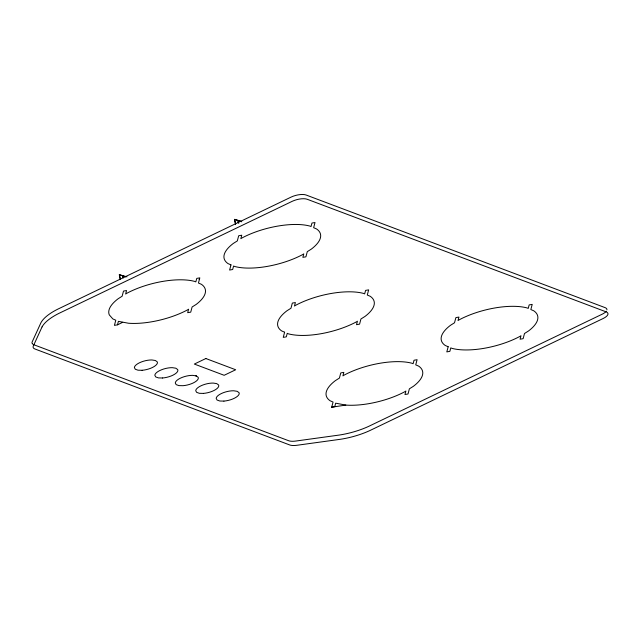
<?xml version="1.0" encoding="UTF-8"?>
<svg xmlns="http://www.w3.org/2000/svg" width="640" height="640" viewBox="0 0 640 640"><rect width="100%" height="100%" fill="white"/><g stroke="black" fill="none" stroke-linecap="round" stroke-linejoin="round"><path stroke-width="0.96" d="M117.488 324.792L118.4 321.344L128.536 323.248A49.696 18.616 -14.3 0 0 187.424 309.944L188.608 309.192L187.68 312.68L190.736 312.152L192.104 306.984L196.144 304.44A49.696 18.616 -14.3 0 0 201.384 284.288L198.448 283.016L199.816 277.856L196.76 278.384L195.832 281.88L194.824 281.448A49.696 18.616 -14.3 0 0 126.816 293.288L125.632 294.032L126.56 290.544L123.504 291.072L122.128 296.24L118.088 298.792A49.696 18.616 -14.3 0 0 109.312 314.912L112.856 318.936L115.784 320.208L114.424 325.368L117.48 324.84L122.704 322.312M199.16 279.456L199.344 278.768M331.696 407.208L333.064 402.048L330.136 400.776A49.696 18.616 -14.3 0 1 335.368 380.632L339.408 378.08L340.776 372.912L343.832 372.384L342.912 375.872L344.096 375.128A49.696 18.616 -14.3 0 1 412.104 363.288L413.112 363.72L414.04 360.232L417.096 359.696L415.728 364.856L418.664 366.128A49.696 18.616 -14.3 0 1 413.424 386.28L409.384 388.824L408.016 393.992L404.96 394.52L405.888 391.032L404.696 391.784A49.696 18.616 -14.3 0 1 345.816 405.088L331.696 407.208L334.752 406.68L335.68 403.184L345.816 405.088M196.24 375.928L198.136 377.256A11.848 4.44 -14.3 0 1 183.016 385.696L178.912 385.608L176.176 384.64L175.28 382.976A11.848 4.44 -14.3 0 1 192.784 375.368L196.28 375.912L195.68 375.816M241.184 221.24L234.512 219.36L235.512 224.6M241.76 221.784L234.512 219.36L235.672 223.928M126.952 276.84L119.32 274.688L120.096 279.032M125.648 276.856L119.32 274.688L120.488 279.256M33.864 344.752L288.64 440.72A11.44 4.288 -14.3 0 0 295.72 441.056L339.304 435.048A44.104 16.52 -14.3 0 0 368.608 426.4L602.088 314.248A11.16 4.184 -14.3 0 0 606.248 311.264M238.744 223.432L238.056 220.736L238.144 222.392M123.328 277.864L122.864 276.072L122.952 277.72M606.92 309.8A11.16 4.184 -14.3 0 0 605.104 307.64L306.136 195.024A11.16 4.184 -14.3 0 0 291.072 197.104L57.6 309.248A44.104 16.52 -14.3 0 0 40.968 322.672L32.216 341.8A11.44 4.288 -14.3 0 0 32.208 343.52M32.84 344.216A11.44 4.288 -14.3 0 1 32.472 343.888M230.976 264.88L229.608 270.04L232.664 269.512L233.592 266.016L234.6 266.448A49.696 18.616 -14.3 0 0 302.608 254.608L303.792 253.864L302.872 257.352L305.928 256.824L307.296 251.656L311.336 249.104A49.696 18.616 -14.3 0 0 316.568 228.96L313.64 227.688L315.008 222.528L311.952 223.056L311.024 226.552L310.016 226.112A49.696 18.616 -14.3 0 0 242.008 237.952L240.816 238.704L241.744 235.216L238.688 235.744L237.32 240.912L233.28 243.456A49.696 18.616 -14.3 0 0 228.04 263.608L230.976 264.88M284.616 332.216L283.248 337.376L286.304 336.848L287.232 333.352L288.24 333.792A49.696 18.616 -14.3 0 0 356.248 321.952L357.44 321.2L356.512 324.688L359.568 324.16L360.936 318.992L364.976 316.448A49.696 18.616 -14.3 0 0 370.216 296.296L367.28 295.024L368.648 289.864L365.592 290.392L364.664 293.888L363.656 293.456A49.696 18.616 -14.3 0 0 295.648 305.296L294.464 306.04L295.384 302.552L292.328 303.08L290.96 308.248L286.92 310.8A49.696 18.616 -14.3 0 0 281.688 330.944L284.616 332.216M448.176 346.736L446.808 351.896L449.864 351.36L450.792 347.864L451.8 348.304A49.696 18.616 -14.3 0 0 519.808 336.464L520.992 335.72L520.072 339.208L523.128 338.672L524.496 333.512L528.536 330.96A49.696 18.616 -14.3 0 0 533.776 310.816L530.84 309.544L532.208 304.384L529.152 304.912L528.224 308.408L527.216 307.968A49.696 18.616 -14.3 0 0 459.208 319.808L458.024 320.56L458.944 317.072L455.888 317.6L454.52 322.768L450.48 325.312A49.696 18.616 -14.3 0 0 445.24 345.464L448.176 346.736M42.048 326.912L33.296 346.048A11.44 4.288 -14.3 0 0 34.944 348.992L289.72 444.96A11.44 4.288 -14.3 0 0 296.8 445.296L340.384 439.288A44.104 16.52 -14.3 0 0 369.696 430.64L603.168 318.496A11.16 4.184 -14.3 0 0 606.192 311.88L307.216 199.272A11.16 4.184 -14.3 0 0 292.152 201.344L58.68 313.496A44.104 16.52 -14.3 0 0 42.048 326.912M205.856 358.528L194.336 364.064L224.16 375.296L235.68 369.76L205.856 358.528M142.112 370.288L138.016 370.2L135.28 369.24L134.376 367.568A11.848 4.44 -14.3 0 1 151.88 359.968L155.376 360.504L157.232 361.848A11.848 4.44 -14.3 0 1 142.112 370.288M162.568 377.992L158.464 377.904L155.728 376.944L154.824 375.272A11.848 4.44 -14.3 0 1 172.328 367.672L175.824 368.208L177.688 369.552A11.848 4.44 -14.3 0 1 162.568 377.992M203.464 393.4L199.36 393.312L196.624 392.344L195.728 390.68A11.848 4.44 -14.3 0 1 213.232 383.072L216.728 383.616L218.584 384.96A11.848 4.44 -14.3 0 1 203.464 393.4M223.912 401.104L219.816 401.008L217.08 400.048L216.176 398.384A11.848 4.44 -14.3 0 1 233.68 390.776L237.176 391.32L239.032 392.664A11.848 4.44 -14.3 0 1 223.912 401.104"/></g></svg>
